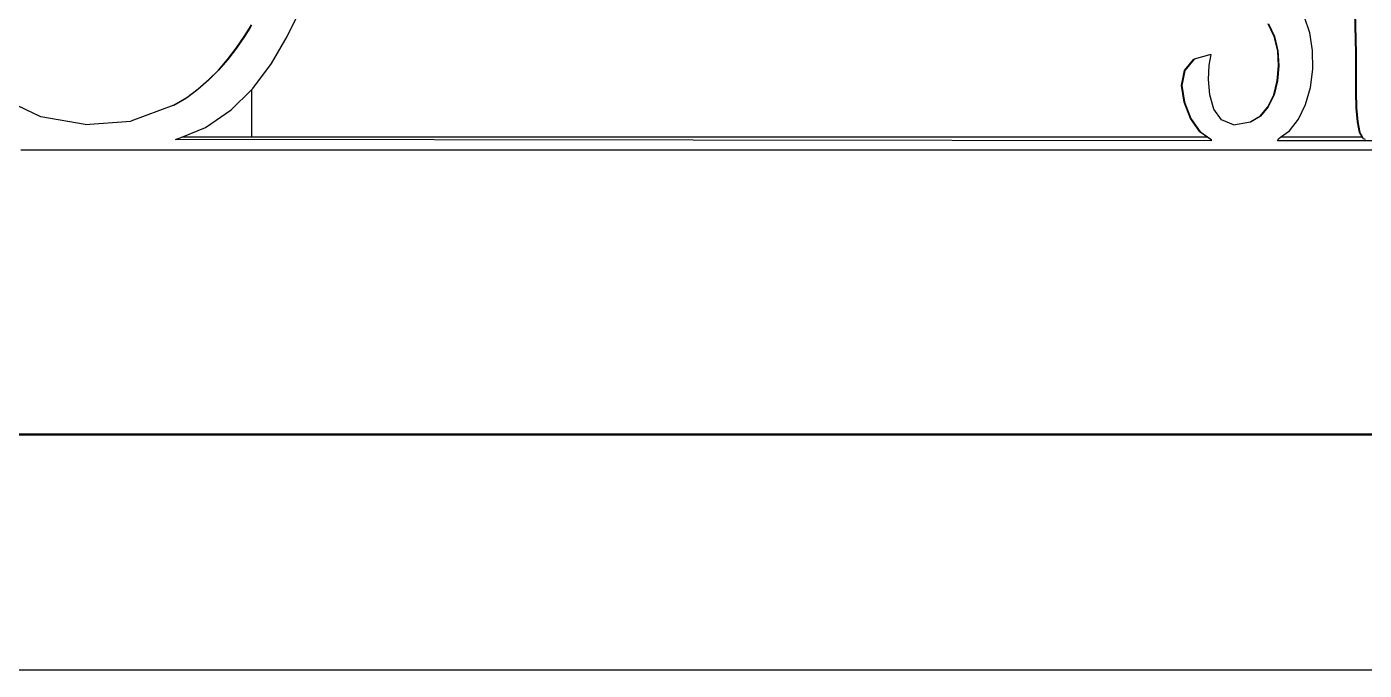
# Model space of a CAD drawing. Header units: inches. Extents: x -343 to 13887, y -13069 to -746.
# Drawn here: x 3026.01 to 3048.72, y -9123.18 to -9112.25 of the extents above; entities that cross this region are included whole.
import ezdxf

# ---------------------------------------------------------------- set-up
doc = ezdxf.new("R2010")
doc.units = ezdxf.units.IN
doc.header["$LTSCALE"] = 17
doc.header["$MEASUREMENT"] = 0
doc.layers.add('OUTLINE', color=1, linetype='Continuous', lineweight=25)

# ---------------------------------------------------------------- blocks, each defined once
blk = doc.blocks.new('kk')
for p, q in [((-1719.12, -2520.353), (-1718.885, -2519.87)), ((-1700.979, -2520.634), (-1701.001, -2519.705)), ((-1700.996, -2519.705), (-1700.975, -2520.634)), ((-1702.365, -2520.353), (-1702.467, -2520.136)), ((-1702.463, -2520.136), (-1702.36, -2520.353)), ((-1701.763, -2520.289), (-1701.859, -2520.009)), ((-1719.989, -2520.552), (-1719.851, -2520.353)), ((-1719.846, -2520.353), (-1719.984, -2520.552)), ((-1719.851, -2520.353), (-1719.761, -2520.212)), ((-1719.851, -2520.353), (-1719.846, -2520.353)), ((-1719.756, -2520.212), (-1719.846, -2520.353)), ((-1719.761, -2520.212), (-1719.728, -2520.155)), ((-1719.761, -2520.212), (-1719.756, -2520.212)), ((-1719.728, -2520.163), (-1719.756, -2520.212)), ((-1719.389, -2520.813), (-1719.12, -2520.353)), ((-1702.365, -2520.353), (-1702.36, -2520.353)), ((-1702.307, -2520.595), (-1702.365, -2520.353)), ((-1702.36, -2520.353), (-1702.303, -2520.595)), ((-1701.714, -2520.591), (-1701.763, -2520.289)), ((-1720.135, -2520.742), (-1719.989, -2520.552)), ((-1719.984, -2520.552), (-1720.13, -2520.742)), ((-1719.989, -2520.552), (-1719.984, -2520.552)), ((-1702.307, -2520.595), (-1702.303, -2520.595)), ((-1702.291, -2520.851), (-1702.307, -2520.595)), ((-1702.303, -2520.595), (-1702.286, -2520.851)), ((-1701.712, -2520.906), (-1701.714, -2520.591)), ((-1720.29, -2520.922), (-1720.135, -2520.742)), ((-1720.13, -2520.742), (-1720.285, -2520.922)), ((-1720.135, -2520.742), (-1720.13, -2520.742)), ((-1719.703, -2521.234), (-1719.389, -2520.813)), ((-1703.889, -2520.929), (-1703.73, -2520.739)), ((-1703.725, -2520.739), (-1703.885, -2520.929)), ((-1703.73, -2520.739), (-1703.725, -2520.739)), ((-1703.44, -2520.656), (-1703.725, -2520.739)), ((-1703.468, -2520.841), (-1703.435, -2520.656)), ((-1703.44, -2520.656), (-1703.44, -2520.657)), ((-1703.44, -2520.656), (-1703.435, -2520.656)), ((-1700.983, -2521.034), (-1700.98, -2520.803)), ((-1700.98, -2520.803), (-1700.979, -2520.634)), ((-1700.98, -2520.803), (-1700.976, -2520.803)), ((-1700.979, -2520.634), (-1700.975, -2520.634)), ((-1700.976, -2520.803), (-1700.978, -2521.034)), ((-1700.975, -2520.634), (-1700.976, -2520.803)), ((-1720.456, -2521.091), (-1720.29, -2520.922)), ((-1720.285, -2520.922), (-1720.452, -2521.091)), ((-1720.29, -2520.922), (-1720.285, -2520.922)), ((-1703.938, -2521.186), (-1703.889, -2520.929)), ((-1703.885, -2520.929), (-1703.934, -2521.186)), ((-1703.889, -2520.929), (-1703.885, -2520.929)), ((-1703.48, -2521.084), (-1703.468, -2520.841)), ((-1702.314, -2521.104), (-1702.291, -2520.851)), ((-1702.286, -2520.851), (-1702.309, -2521.104)), ((-1702.291, -2520.851), (-1702.286, -2520.851)), ((-1701.753, -2521.217), (-1701.712, -2520.906)), ((-1700.982, -2521.297), (-1700.983, -2521.034)), ((-1700.983, -2521.034), (-1700.978, -2521.034)), ((-1700.978, -2521.034), (-1700.977, -2521.297)), ((-1720.832, -2521.392), (-1720.637, -2521.248)), ((-1720.632, -2521.248), (-1720.827, -2521.392)), ((-1720.637, -2521.248), (-1720.456, -2521.091)), ((-1720.637, -2521.248), (-1720.632, -2521.248)), ((-1720.452, -2521.091), (-1720.632, -2521.248)), ((-1720.456, -2521.091), (-1720.452, -2521.091)), ((-1720.072, -2521.601), (-1719.728, -2521.259)), ((-1719.728, -2521.259), (-1719.703, -2521.234)), ((-1719.728, -2521.259), (-1719.728, -2522.061)), ((-1703.938, -2521.186), (-1703.934, -2521.186)), ((-1703.897, -2521.471), (-1703.938, -2521.186)), ((-1703.934, -2521.186), (-1703.892, -2521.471)), ((-1703.458, -2521.346), (-1703.48, -2521.084)), ((-1702.374, -2521.341), (-1702.314, -2521.104)), ((-1702.309, -2521.104), (-1702.37, -2521.341)), ((-1702.314, -2521.104), (-1702.309, -2521.104)), ((-1701.834, -2521.507), (-1701.753, -2521.217)), ((-1723.301, -2521.716), (-1723.965, -2521.399)), ((-1721.045, -2521.521), (-1720.832, -2521.392)), ((-1720.827, -2521.392), (-1721.04, -2521.521)), ((-1720.832, -2521.392), (-1720.827, -2521.392)), ((-1703.897, -2521.471), (-1703.892, -2521.471)), ((-1703.786, -2521.746), (-1703.897, -2521.471)), ((-1703.892, -2521.471), (-1703.782, -2521.746)), ((-1703.389, -2521.588), (-1703.458, -2521.346)), ((-1702.472, -2521.546), (-1702.374, -2521.341)), ((-1702.37, -2521.341), (-1702.467, -2521.546)), ((-1702.374, -2521.341), (-1702.37, -2521.341)), ((-1701.953, -2521.759), (-1701.834, -2521.507)), ((-1700.982, -2521.297), (-1700.977, -2521.297)), ((-1700.974, -2521.563), (-1700.982, -2521.297)), ((-1700.977, -2521.297), (-1700.969, -2521.563)), ((-1722.549, -2521.85), (-1723.301, -2521.716)), ((-1721.045, -2521.521), (-1721.773, -2521.79)), ((-1721.045, -2521.521), (-1721.04, -2521.521)), ((-1720.506, -2521.896), (-1720.072, -2521.601)), ((-1703.259, -2521.77), (-1703.389, -2521.588)), ((-1702.771, -2521.802), (-1702.604, -2521.705)), ((-1702.6, -2521.705), (-1702.766, -2521.802)), ((-1702.604, -2521.705), (-1702.472, -2521.546)), ((-1702.604, -2521.705), (-1702.6, -2521.705)), ((-1702.467, -2521.546), (-1702.6, -2521.705)), ((-1702.472, -2521.546), (-1702.467, -2521.546)), ((-1700.953, -2521.803), (-1700.974, -2521.563)), ((-1700.974, -2521.563), (-1700.969, -2521.563)), ((-1700.969, -2521.563), (-1700.949, -2521.803)), ((-1722.549, -2521.85), (-1721.778, -2521.79)), ((-1721.778, -2521.79), (-1721.773, -2521.79)), ((-1720.911, -2522.061), (-1720.506, -2521.896)), ((-1703.786, -2521.746), (-1703.782, -2521.746)), ((-1703.627, -2521.97), (-1703.786, -2521.746)), ((-1703.782, -2521.746), (-1703.623, -2521.97)), ((-1703.056, -2521.855), (-1703.259, -2521.77)), ((-1703.056, -2521.855), (-1702.771, -2521.802)), ((-1702.771, -2521.802), (-1702.766, -2521.802)), ((-1702.257, -2522.061), (-1702.105, -2521.957)), ((-1702.105, -2521.957), (-1701.953, -2521.759)), ((-1700.953, -2521.803), (-1700.949, -2521.803)), ((-1700.917, -2521.986), (-1700.953, -2521.803)), ((-1700.949, -2521.803), (-1700.912, -2521.986)), ((-1721.016, -2522.105), (-1720.911, -2522.061)), ((-1703.44, -2522.126), (-1721.016, -2522.105)), ((-1719.728, -2522.061), (-1720.911, -2522.061)), ((-1703.5, -2522.061), (-1719.728, -2522.061)), ((-1703.627, -2521.97), (-1703.623, -2521.97)), ((-1703.5, -2522.061), (-1703.627, -2521.97)), ((-1703.623, -2521.97), (-1703.495, -2522.061)), ((-1703.44, -2522.105), (-1703.5, -2522.061)), ((-1703.495, -2522.061), (-1703.5, -2522.061)), ((-1703.495, -2522.061), (-1703.435, -2522.105)), ((-1703.44, -2522.105), (-1703.435, -2522.105)), ((-1703.44, -2522.126), (-1703.44, -2522.105)), ((-1703.435, -2522.126), (-1703.44, -2522.126)), ((-1703.435, -2522.105), (-1703.435, -2522.126)), ((-1702.312, -2522.126), (-1702.288, -2522.083)), ((-1698.471, -2522.126), (-1702.312, -2522.126)), ((-1702.288, -2522.083), (-1702.257, -2522.061)), ((-1700.872, -2522.061), (-1702.257, -2522.061)), ((-1700.917, -2521.986), (-1700.912, -2521.986)), ((-1700.872, -2522.061), (-1700.917, -2521.986)), ((-1700.912, -2521.986), (-1700.868, -2522.061)), ((-1700.868, -2522.061), (-1700.872, -2522.061)), ((-1700.86, -2522.083), (-1700.872, -2522.061)), ((-1700.868, -2522.061), (-1700.855, -2522.083)), ((-1700.86, -2522.083), (-1700.855, -2522.083)), ((-1700.855, -2522.083), (-1700.821, -2522.095)), ((-1690.679, -2522.283), (-1723.644, -2522.283))]:
    blk.add_line(p, q)

msp = doc.modelspace()

# ---------------------------------------------------------------- linework, layer by layer
for p, q in [((2983.459, -9119.179), (3098.713, -9119.179)), ((3065.405, -9123.179), (2984.597, -9123.179))]:
    msp.add_line(p, q)
at = {"layer": 'OUTLINE'}
msp.add_line((2990.555, -9119.163), (3156.018, -9119.163), dxfattribs=at)

# ---------------------------------------------------------------- block references
msp.add_blockref('kk', (4749.555, -6592.063), dxfattribs=at)

doc.saveas('drawing.dxf')
